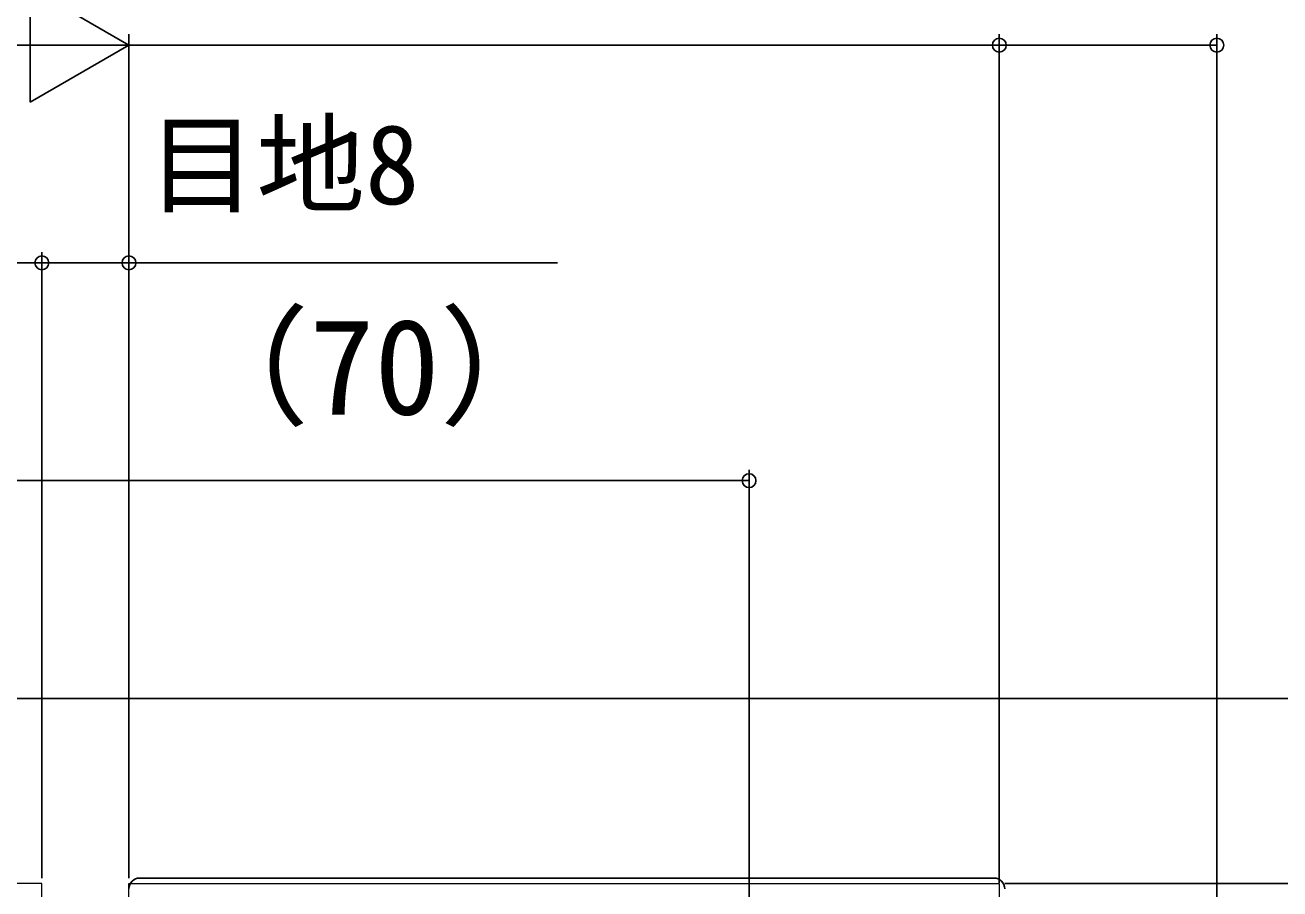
# Model space of a CAD drawing. Units: millimetres, scale not verified. Extents: x -525 to 525, y -783 to 779.
# Drawn here: x 170.5 to 285.8, y -384.3 to -305 of the extents above; entities that cross this region are included whole.
import ezdxf
from ezdxf.enums import TextEntityAlignment as Align

# ---------------------------------------------------------------- set-up
doc = ezdxf.new("R2010")
doc.units = ezdxf.units.MM
doc.header["$LTSCALE"] = 4
doc.layers.add('0-2_YKK_11', color=7, linetype='Continuous', lineweight=18)
doc.layers.add('0-5_YKK_13', color=4, linetype='Continuous')
doc.layers.add('0-7_YKK_D', color=6, linetype='Continuous')
doc.styles.add('ＭＳ ゴシック', font='')
doc.styles.get('ＭＳ ゴシック').set_extended_font_data('MS Gothic')

msp = doc.modelspace()

# ---------------------------------------------------------------- linework, layer by layer
at = {"layer": '0-2_YKK_11', "color": 211}
msp.add_lwpolyline([(172.031, -446.3), (172.031, -383.8), (159.031, -383.8), (159.031, -366.8), (145.231, -366.8), (141.031, -372.8), (123.231, -372.8)], dxfattribs=at)
at = {"layer": '0-2_YKK_11', "color": 30}
msp.add_lwpolyline([(180.031, -409.342), (180.031, -383.8), (260.031, -383.8), (260.031, -406.8)], dxfattribs=at)
at = {"layer": '0-5_YKK_13'}
msp.add_line((181.031, -383.3), (259.531, -383.3), dxfattribs=at)
for centre, major_axis in [((181.031, -384.3), (-0.707, 0.707)), ((259.531, -384.3), (0.707, 0.707))]:
    msp.add_ellipse(centre, major_axis=major_axis, ratio=0.999924, start_param=5.4978252, end_param=7.0685454, dxfattribs=at)
at = {"layer": '0-7_YKK_D'}
for p, q in [((180.031, -306.8), (170.938, -301.55)), ((170.938, -301.55), (170.938, -312.05)), ((180.031, -306.8), (161.845, -306.8)), ((180.031, -306.8), (170.938, -312.05)), ((180.031, -383.3), (180.031, -305.8)), ((180.031, -383.3), (180.031, -305.8)), ((180.031, -306.8), (260.031, -306.8)), ((260.031, -383.754), (260.031, -305.8)), ((260.031, -383.754), (260.031, -305.8)), ((260.031, -306.8), (280.031, -306.8)), ((280.031, -404.1), (280.031, -305.8)), ((172.031, -383.3), (172.031, -325.8)), ((172.031, -383.3), (172.031, -325.8)), ((180.031, -383.3), (180.031, -325.8)), ((-127.969, -326.8), (172.031, -326.8)), ((237.031, -413.8), (237.031, -345.8)), ((167.031, -346.8), (237.031, -346.8)), ((159.531, -366.8), (341.031, -366.8)), ((260.531, -383.8), (321.031, -383.8))]:
    msp.add_line(p, q, dxfattribs=at)
msp.add_lwpolyline([(172.031, -326.8), (180.031, -326.8), (219.422, -326.8)], dxfattribs=at)
for centre in [(260.031, -306.8), (260.031, -306.8), (280.031, -306.8), (172.031, -326.8), (172.031, -326.8), (180.031, -326.8), (237.031, -346.8)]:
    msp.add_circle(centre, 0.637, dxfattribs=at)

# ---------------------------------------------------------------- texts
at = {"layer": '0-7_YKK_D', "style": 'ＭＳ ゴシック'}
for s, height, p in [('目地8', 7.331, (181.74, -323.607)), ('（70）', 8.798, (184.611, -343.368))]:
    msp.add_text(s, height=height, dxfattribs=at).set_placement(p, align=Align.BOTTOM_LEFT)

doc.saveas('drawing.dxf')
